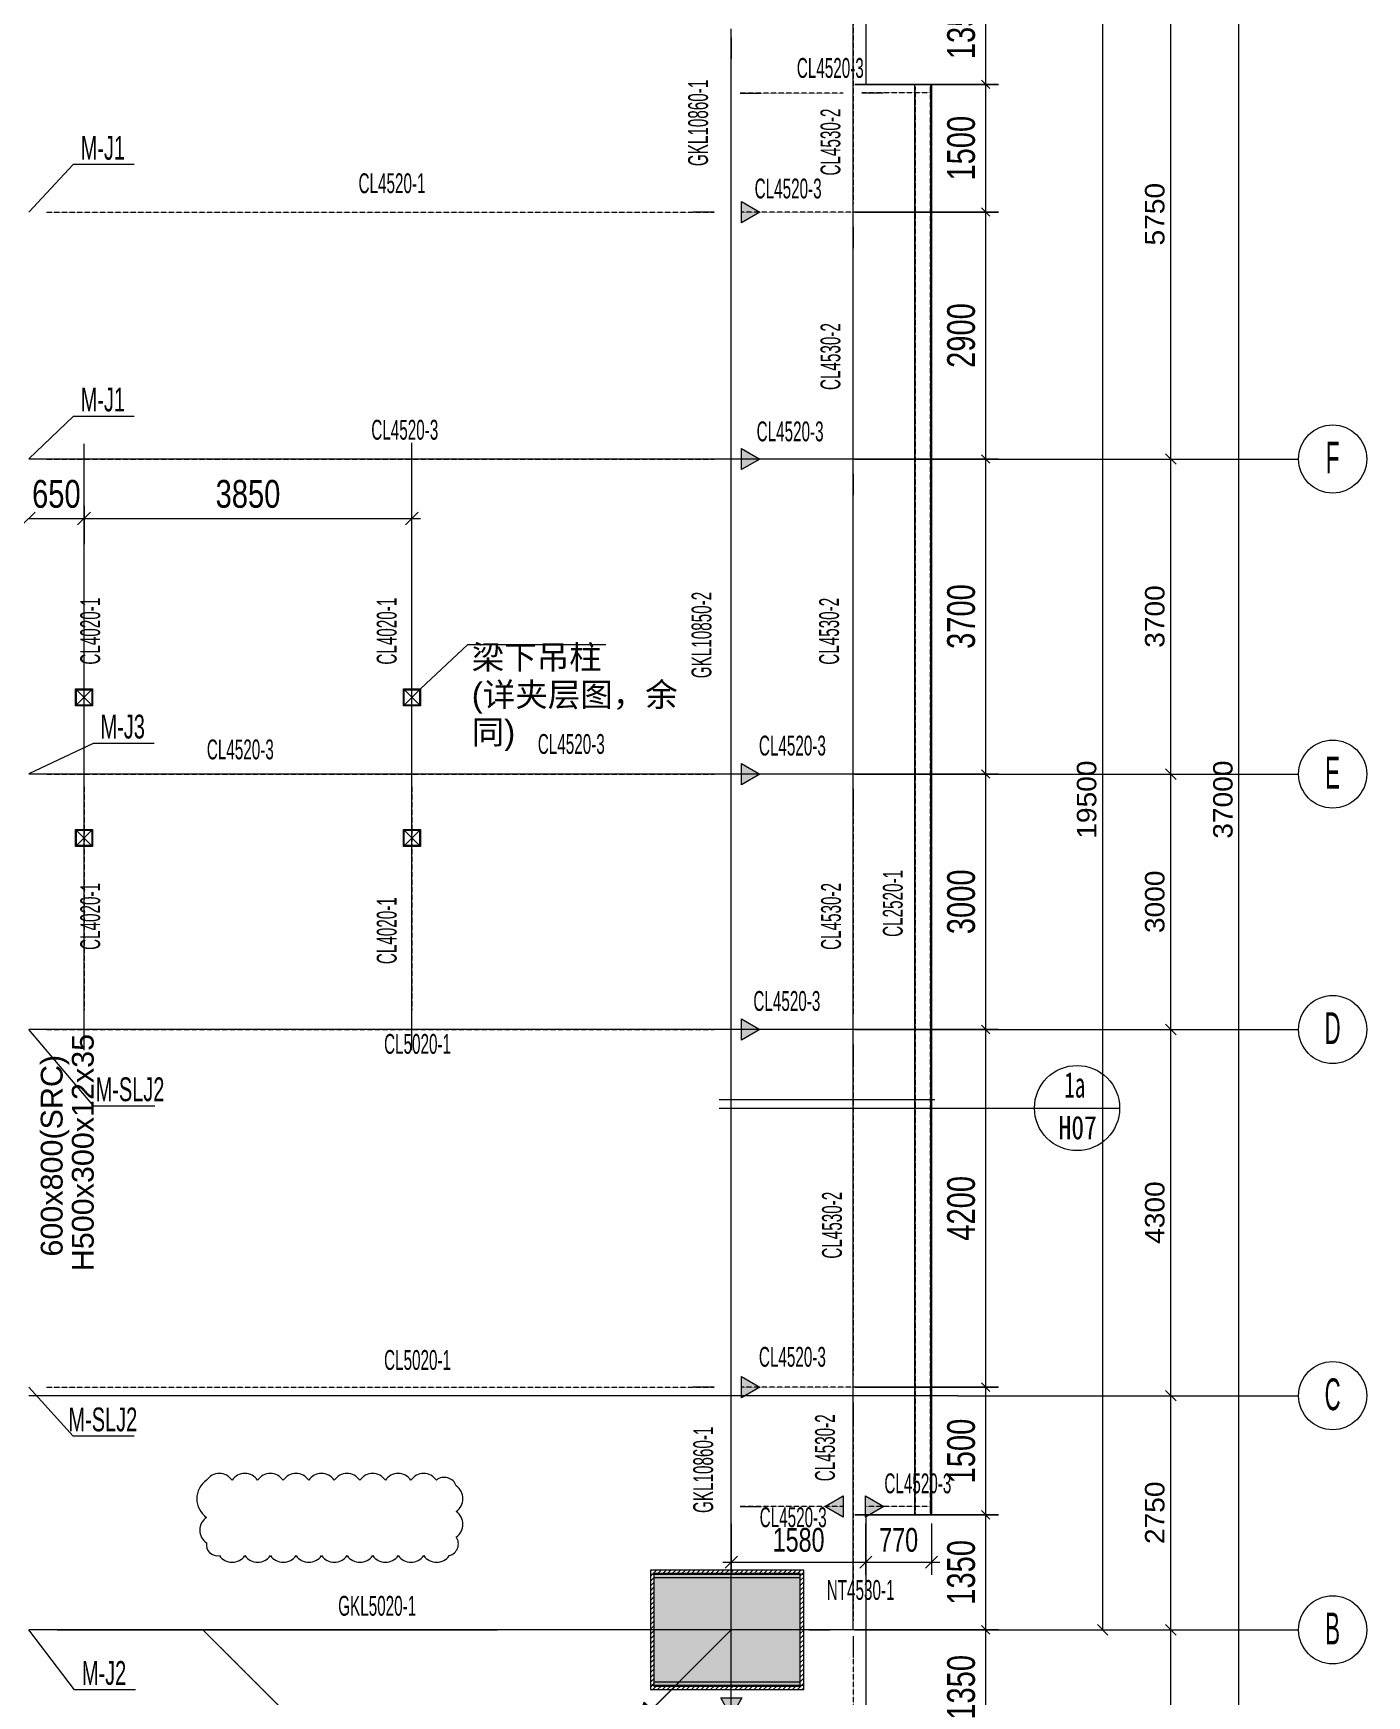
# Model space of a CAD drawing. Header units: millimetres. Extents: x 8533 to 398112, y -117646 to 105276.
# Drawn here: x 274911 to 290567, y 43578 to 63102 of the extents above; entities that cross this region are included whole.
import ezdxf

# ---------------------------------------------------------------- set-up
doc = ezdxf.new("R2010")
doc.units = ezdxf.units.MM
for name, pattern in [('IMPORT-A-D0TE-BF$0$DOTE', [0]), ('IMPORT-beam-10F$0$DOTE', [0]), ('IMPORT-beam-10F$0$HIDDEN', [3.75, 2.5, -1.25]), ('IMPORT-beam-Corner$0$DOTE', [0]), ('IMPORT-beam-Corner$0$HIDDEN', [3.75, 2.5, -1.25]), ('IMPORT-colu-06F-9F$0$DOTE', [0]), ('IMPORT-colu-10F-19F$0$DOTE', [0]), ('IMPORT-MQNT-06F$0$HIDDEN', [3.75, 2.5, -1.25])]:
    doc.linetypes.add(name, pattern=pattern)
for name, color, linetype, lineweight in [('-S-detail_numb', 60, 'Continuous', 13), ('20241209', 211, 'Continuous', 13), ('A-D0TE-BF$0$A-Axis', 3, 'Continuous', 13), ('A-D0TE-BF$0$A-Axis-GRID', 1, 'IMPORT-A-D0TE-BF$0$DOTE', 13), ('A-D0TE-BF$0$A-Axis-结构用', 3, 'Continuous', 13), ('A-EDGE-6_27F$0$A-floor-EDGE', 6, 'Continuous', 13), ('beam-10F$0$Gjlx', 3, 'Continuous', 13), ('beam-10F$0$S-dim', 3, 'Continuous', 13), ('beam-10F$0$S-grid', 11, 'IMPORT-beam-10F$0$DOTE', 13), ('beam-10F$0$STPM_RBEAM_SIG', 2, 'Continuous', 13), ('beam-Corner$0$Gjlx', 3, 'Continuous', 13), ('beam-Corner$0$S-dim', 3, 'Continuous', 13), ('beam-Corner$0$S-grid', 11, 'IMPORT-beam-Corner$0$DOTE', 13), ('beam-Corner$0$STPM_RBEAM_SIG', 2, 'Continuous', 13), ('colu-06F-9F$0$A-Axis-grid', 1, 'IMPORT-colu-06F-9F$0$DOTE', 13), ('colu-06F-9F$0$S-COLU-STEEL', 104, 'Continuous', 13), ('colu-06F-9F$0$S-hatch', 253, 'Continuous', 13), ('colu-10F-19F$0$A-Axis-grid', 1, 'IMPORT-colu-10F-19F$0$DOTE', 13), ('colu-10F-19F$0$S-COLU-STEEL', 104, 'Continuous', 13), ('colu-9F夹层吊柱$0$S-colu_steel', 104, 'Continuous', 13), ('colu-9F夹层吊柱$0$S-hatch', 253, 'Continuous', 13), ('colu-9F夹层吊柱$0$S-subline', 253, 'Continuous', 13), ('M-10F$0$S-text', 7, 'Continuous', 13), ('MQNT-06F$0$S-beam_steel', 81, 'Continuous', 13), ('S-beam2-20F-steel截面$0$平立面图梁柱撑编号', 250, 'Continuous', 18), ('S-beam2-20F-截面$0$S-beam2-20F-截面$0$S-text-核心筒梁', 7, 'Continuous', 13), ('S-LPM-10F$0$S-dim', 3, 'Continuous', 13), ('S-LPM-10F$0$S-text', 7, 'Continuous', 13), ('塔楼-STR-10F-梁板-20250510_dwg', 8, 'Continuous', 13)]:
    doc.layers.add(name, color=color, linetype=linetype, lineweight=lineweight)
doc.styles.add('Arial', font='arial.ttf', dxfattribs={"width": 0.7, "height": 326.200771})
doc.styles.add('Arial_1', font='arial.ttf', dxfattribs={"width": 0.6, "height": 326.200771})
doc.styles.add('Arial_10', font='arial.ttf', dxfattribs={"width": 0.75, "height": 326.200771})
doc.styles.add('Arial_11', font='arial.ttf', dxfattribs={"width": 0.55, "height": 326.200771})
doc.styles.add('Arial_12', font='arial.ttf', dxfattribs={"height": 279.600661})
doc.styles.add('Arial_13', font='arial.ttf', dxfattribs={"height": 314.633368})
doc.styles.add('Arial_2', font='arial.ttf', dxfattribs={"width": 0.5, "height": 326.200771})
doc.styles.add('Arial_3', font='arial.ttf', dxfattribs={"width": 1.035349, "height": 252.601612})
doc.styles.add('宋体_1', font='', dxfattribs={"width": 0.6, "height": 264.345992})
doc.styles.add('宋体_2', font='', dxfattribs={"width": 0.8, "height": 300})
doc.styles.get('宋体_1').set_extended_font_data('SimSun')
doc.styles.get('宋体_2').set_extended_font_data('SimSun')

# ---------------------------------------------------------------- blocks, each defined once
blk = doc.blocks.new('塔楼-STR-10F-梁板-20250510_dwg_INDEX-MQ-6F-1682978-10F_STR_45_850_')
at = {"layer": '-S-detail_numb'}
blk.add_line((18359, -3522), (20890, -3522), dxfattribs=at)
at = {"layer": '-S-detail_numb', "flags": 128}
blk.add_lwpolyline([(18359, -3622), (21932, -3622), (23059, -3622)], dxfattribs=at)
at = {"layer": '-S-detail_numb'}
blk.add_circle((22559, -3622), 500, dxfattribs=at)
at = {"layer": '-S-detail_numb', "color": 7, "attachment_point": 2, "line_spacing_factor": 0.877739}
for s, insert, char_height, width, style in [('1a', (22533, -3199), 300, 362.32, '宋体_1'), ('H07', (22567, -3714), 275, 498.2, '宋体_2')]:
    blk.add_mtext(s, dxfattribs=dict(at, insert=insert, char_height=char_height, width=width, style=style))
blk = doc.blocks.new('塔楼-STR-10F-梁板-20250510_dwg_A-D0TE-BF-1682979-10F_STR_45_850_')
at = {"layer": 'A-D0TE-BF$0$A-Axis'}
for p, q in [((42160, -28250), (42160, 8750)), ((42960, -28250), (42960, 8750)), ((39660, -5750), (43660, -5750)), ((41810, -5750), (42510, -5750)), ((42098, -5688), (42222, -5812)), ((39660, -9450), (43660, -9450)), ((41810, -9450), (42510, -9450)), ((42098, -9388), (42222, -9512)), ((39660, -12450), (43660, -12450)), ((41810, -12450), (42510, -12450)), ((42098, -12388), (42222, -12512)), ((39660, -16750), (43660, -16750)), ((41810, -16750), (42510, -16750)), ((42098, -16688), (42222, -16812)), ((39660, -19500), (43660, -19500)), ((41810, -19500), (42510, -19500)), ((42098, -19438), (42222, -19562))]:
    blk.add_line(p, q, dxfattribs=at)
for centre in [(44060, -5750), (44060, -9450), (44060, -12450), (44060, -16750), (44060, -19500)]:
    blk.add_circle(centre, 400, dxfattribs=at)
at = {"layer": 'A-D0TE-BF$0$A-Axis-GRID', "linetype": 'Continuous'}
for p, q in [((37000, -18800), (37000, -700)), ((39660, -5750), (28750, -5750)), ((39660, -9450), (28750, -9450)), ((39660, -12450), (28750, -12450)), ((39660, -16750), (28750, -16750)), ((37000, -18850), (37000, -18800)), ((37000, -20150), (37000, -18850)), ((36050, -19500), (28750, -19500)), ((36071, -19500), (36050, -19500)), ((37829, -19500), (36071, -19500)), ((37850, -19500), (37829, -19500)), ((39660, -19500), (37850, -19500)), ((37000, -20200), (37000, -20150)), ((37000, -31034), (37000, -20200))]:
    blk.add_line(p, q, dxfattribs=at)
at = {"layer": 'A-D0TE-BF$0$A-Axis-结构用'}
for p, q in [((41360, -19500), (41360, 0)), ((40478, -19500), (41710, -19500)), ((41298, -19438), (41422, -19562))]:
    blk.add_line(p, q, dxfattribs=at)
at = {"layer": 'A-D0TE-BF$0$A-Axis', "color": 7, "char_height": 228.3, "attachment_point": 2, "rotation": 90, "line_spacing_factor": 0.941778, "style": 'Arial_3'}
for s, insert, width in [('5750', (41857, -2875), 858.09), ('3700', (41857, -7600), 858.09), ('37000', (42657, -9750), 1072.61), ('3000', (41857, -10950), 858.09), ('4300', (41857, -14600), 858.09), ('2750', (41857, -18125), 858.09)]:
    blk.add_mtext(s, dxfattribs=dict(at, insert=insert, width=width))
at = {"layer": 'A-D0TE-BF$0$A-Axis', "color": 7, "char_height": 372.8, "width": 350.24, "attachment_point": 2, "line_spacing_factor": 0.941778, "style": 'Arial_2'}
for s, insert in [('\\fArial|b0|i0|c134|p34|;F', (44060, -5547)), ('\\fArial|b0|i0|c134|p34|;E', (44060, -9247)), ('\\fArial|b0|i0|c134|p34|;D', (44060, -12247)), ('\\fArial|b0|i0|c134|p34|;C', (44060, -16547)), ('\\fArial|b0|i0|c134|p34|;B', (44060, -19297))]:
    blk.add_mtext(s, dxfattribs=dict(at, insert=insert))
at = {"layer": 'A-D0TE-BF$0$A-Axis-结构用', "color": 7, "insert": (41057, -9750), "char_height": 228.3, "width": 1072.61, "attachment_point": 2, "rotation": 90, "line_spacing_factor": 0.941778, "style": 'Arial_3'}
blk.add_mtext('19500', dxfattribs=at)
blk = doc.blocks.new('塔楼-STR-10F-梁板-20250510_dwg_colu-06F-9F-1682997-10F_STR_45_850_')
at = {"layer": 'colu-06F-9F$0$S-hatch'}
h = blk.add_hatch(dxfattribs=at)
h.set_pattern_fill('FP_3', color=256, style=0, pattern_type=2)
h.set_pattern_definition([(45, (0, -19500), (-28.28427, 28.28427), [])])
h.paths.add_polyline_path([(36090, -20200), (37850, -20200), (37850, -18800), (36050, -18800), (36050, -20200)], flags=0)
h.paths.add_polyline_path([(37410, -20160), (36090, -20160), (36090, -18840), (37810, -18840), (37810, -20160)], flags=0)
blk.add_hatch(color=256, dxfattribs=at).paths.add_polyline_path([(37810, -20160), (37810, -18840), (36090, -18840), (36090, -20160), (37410, -20160)], flags=0)
at = {"layer": 'colu-06F-9F$0$A-Axis-grid', "linetype": 'Continuous'}
for p, q in [((37000, -19500), (36350, -20150)), ((36350, -20150), (28900, -27600))]:
    blk.add_line(p, q, dxfattribs=at)
at = {"layer": 'colu-06F-9F$0$S-COLU-STEEL'}
for p, q in [((36050, -18850), (36050, -20150)), ((36090, -18851), (36090, -18890)), ((36090, -18890), (36090, -20110)), ((37810, -18850), (37810, -18840)), ((37810, -18890), (37810, -18850)), ((37810, -20110), (37810, -18890)), ((37850, -18850), (37850, -18800)), ((37850, -20150), (37850, -18850)), ((36090, -20110), (36090, -20149)), ((37810, -20150), (37810, -20110))]:
    blk.add_line(p, q, dxfattribs=at)
at = {"layer": 'colu-06F-9F$0$S-COLU-STEEL', "flags": 128}
for points in [[(37850, -18800), (36050, -18800), (36050, -18850)], [(37810, -18840), (36090, -18840), (36090, -18850)], [(36050, -20150), (36050, -20200), (37850, -20200), (37850, -20150)], [(36090, -20150), (36090, -20160), (37810, -20160), (37810, -20150)]]:
    blk.add_lwpolyline(points, dxfattribs=at)
blk = doc.blocks.new('塔楼-STR-10F-梁板-20250510_dwg_colu-10F-19F-1682999-10F_STR_45_850_')
at = {"layer": 'colu-10F-19F$0$A-Axis-grid', "linetype": 'Continuous'}
blk.add_line((37000, -19500), (28250, -28250), dxfattribs=at)
at = {"layer": 'colu-10F-19F$0$S-COLU-STEEL', "flags": 128}
for points in [[(37850, -18850), (36050, -18850), (36050, -20150), (37850, -20150)], [(37810, -18890), (36090, -18890), (36090, -20110), (37810, -20110)]]:
    blk.add_lwpolyline(points, close=True, dxfattribs=at)
blk = doc.blocks.new('塔楼-STR-10F-梁板-20250510_dwg_M-10F-1683007-10F_STR_45_850_')
at = {"layer": 'M-10F$0$S-text', "flags": 128}
for points in [[(29990, -2293), (29272, -2293), (28750, -2850)], [(29990, -5249), (29272, -5249), (28750, -5749)], [(30224, -9090), (29506, -9090), (28750, -9446)], [(30233, -13349), (29515, -13349), (28750, -12450)], [(29990, -17226), (29272, -17226), (28750, -16650)], [(30004, -20203), (29287, -20203), (28750, -19499)]]:
    blk.add_lwpolyline(points, dxfattribs=at)
at = {"layer": 'M-10F$0$S-text', "char_height": 279.6, "attachment_point": 2, "line_spacing_factor": 0.941778, "style": 'Arial_1'}
for s, insert, width in [('M-J1', (29621, -1956), 724.64), ('M-J1', (29621, -4912), 724.64), ('M-J3', (29854, -8753), 724.64), ('M-SLJ2', (29940, -13012), 1086.95), ('M-SLJ2', (29621, -16889), 1086.95), ('M-J2', (29635, -19866), 724.64)]:
    blk.add_mtext(s, dxfattribs=dict(at, insert=insert, width=width))
blk = doc.blocks.new('塔楼-STR-10F-梁板-20250510_dwg_S-LPM-10F$0$_ArchTick-1683008-10F_STR_45_850_')
at = {"layer": 'S-LPM-10F$0$S-dim'}
blk.add_line((-0.75, -0.75), (0.75, 0.75), dxfattribs=at)
blk = doc.blocks.new('塔楼-STR-10F-梁板-20250510_dwg_colu-9F夹层吊柱$0$ZHU-1683021-10F_STR_45_850_')
at = {"layer": 'colu-9F夹层吊柱$0$S-hatch'}
h = blk.add_hatch(color=256, dxfattribs=at)
h.paths.add_polyline_path([(159341.311902, -94072.917944), (159541.311902, -94072.917944), (159541.311902, -93872.917944), (159341.311902, -93872.917944), (159341.311902, -94062.917944)], flags=0)
h.paths.add_polyline_path([(159351.311902, -94062.917944), (159351.311902, -93882.917944), (159531.311902, -93882.917944), (159531.311902, -94062.917944)], flags=0)
at = {"layer": 'colu-9F夹层吊柱$0$S-colu_steel', "flags": 128}
for points in [[(159341.311902, -93872.917944), (159541.311902, -93872.917944), (159541.311902, -94072.917944), (159341.311902, -94072.917944)], [(159351.311902, -93882.917944), (159531.311902, -93882.917944), (159531.311902, -94062.917944), (159351.311902, -94062.917944)]]:
    blk.add_lwpolyline(points, close=True, dxfattribs=at)
at = {"layer": 'colu-9F夹层吊柱$0$S-subline'}
for p, q in [((159341.311902, -94072.917944), (159541.311902, -93872.917944)), ((159341.311902, -93872.917944), (159541.311902, -94072.917944))]:
    blk.add_line(p, q, dxfattribs=at)
blk = doc.blocks.new('塔楼-STR-10F-梁板-20250510_dwg_colu-9F夹层吊柱-1683022-10F_STR_45_850_')
for p in [(-130041, 85423), (-126191, 85423), (-130041, 83773), (-126191, 83773)]:
    blk.add_blockref('塔楼-STR-10F-梁板-20250510_dwg_colu-9F夹层吊柱$0$ZHU-1683021-10F_STR_45_850_', p)
blk = doc.blocks.new('塔楼-STR-10F-梁板-20250510_dwg_beam-Corner$0$b-corner-1683026-10F_STR_45_850_')
at = {"layer": 'beam-Corner$0$STPM_RBEAM_SIG'}
for points in [[(7950, 8875), (7950, 8625), (7733, 8750)], [(7844, 8021), (8021, 7844), (7780, 7780)], [(8875, 7633), (8750, 7417), (8625, 7633)], [(5424, 5872), (5665, 5807), (5488, 5631)], [(5807, 5665), (5872, 5424), (5631, 5488)], [(2878, 3326), (3119, 3262), (2943, 3085)], [(3262, 3119), (3326, 2878), (3085, 2943)], [(0, 1017), (125, 800), (-125, 800)], [(1090, 1090), (1025, 849), (849, 1025)]]:
    blk.add_hatch(color=256, dxfattribs=at).paths.add_polyline_path(points, flags=0)
at = {"layer": 'beam-Corner$0$Gjlx', "linetype": 'IMPORT-beam-Corner$0$HIDDEN'}
for p, q in [((-1430, 8850), (-1430, 10500)), ((0, 10500), (0, 8850)), ((3800, 9686), (3800, 10500)), ((7250, 9686), (7250, 10500)), ((-2350, 9580), (-1522, 9580)), ((-1328, 9580), (-126, 9580)), ((128, 9580), (7921, 9580)), ((3800, 8840), (3800, 9471)), ((7250, 8840), (7250, 9471)), ((-1430, 76), (-1430, 8615)), ((0, 8607), (0, 800)), ((937, 937), (7933, 7933)), ((8750, 1100), (8750, 7633)), ((-2350, 4950), (-1522, 4950)), ((-1328, 4950), (-126, 4950)), ((3173, 3031), (5996, 208)), ((-2350, 1450), (-1522, 1450)), ((-1328, 1450), (-126, 1450)), ((-1580, 0), (-909, 0)), ((1276, 0), (7916, 0))]:
    blk.add_line(p, q, dxfattribs=at)
at = {"layer": 'beam-Corner$0$Gjlx', "linetype": 'IMPORT-beam-Corner$0$HIDDEN', "flags": 128}
for points in [[(-2350, 8750), (7950, 8750), (7700, 8750)], [(2667, 8628), (5577, 5719), (5400, 5896)], [(152, 6053), (3031, 3173), (2854, 3350)], [(5896, 5400), (5719, 5577), (8543, 2752)]]:
    blk.add_lwpolyline(points, dxfattribs=at)
at = {"layer": 'beam-Corner$0$S-grid', "linetype": 'Continuous'}
for p, q in [((2545, 10500), (2545, 8750)), ((3800, 10500), (3800, 8750)), ((7250, 10500), (7250, 9580)), ((-1430, 10050), (-1430, 1365)), ((0, 10000), (0, 8750)), ((6406, 9580), (-2350, 9580)), ((2546, 8750), (8750, 2546)), ((-2350, 6205), (0, 6205)), ((0, 6204), (6204, 0)), ((-2350, 4950), (0, 4950))]:
    blk.add_line(p, q, dxfattribs=at)
at = {"layer": 'beam-Corner$0$STPM_RBEAM_SIG'}
for p, q in [((3800, 9686), (3800, 9936)), ((7250, 9686), (7250, 9936)), ((-1522, 9580), (-1772, 9580)), ((-1328, 9580), (-1078, 9580)), ((-126, 9580), (-376, 9580)), ((128, 9580), (378, 9580)), ((7921, 9580), (7671, 9580)), ((3800, 9471), (3800, 9221)), ((7250, 9471), (7250, 9221)), ((-1430, 8850), (-1430, 9100)), ((0, 8850), (0, 9100)), ((3800, 8840), (3800, 9090)), ((7250, 8840), (7250, 9090)), ((7733, 8750), (7950, 8875)), ((7950, 8875), (7950, 8625)), ((-1430, 8615), (-1430, 8365)), ((0, 8607), (0, 8357)), ((7950, 8625), (7733, 8750)), ((7780, 7780), (7844, 8021)), ((7844, 8021), (8021, 7844)), ((8021, 7844), (7780, 7780)), ((8750, 7417), (8625, 7633)), ((8625, 7633), (8875, 7633)), ((8875, 7633), (8750, 7417)), ((5424, 5872), (5665, 5807)), ((5488, 5631), (5424, 5872)), ((5665, 5807), (5488, 5631)), ((5631, 5488), (5807, 5665)), ((5807, 5665), (5872, 5424)), ((5872, 5424), (5631, 5488)), ((-1522, 4950), (-1772, 4950)), ((-1328, 4950), (-1078, 4950)), ((-126, 4950), (-376, 4950)), ((2878, 3326), (3119, 3262)), ((2943, 3085), (2878, 3326)), ((3119, 3262), (2943, 3085)), ((3085, 2943), (3262, 3119)), ((3326, 2878), (3085, 2943)), ((3173, 3031), (3350, 2854)), ((3262, 3119), (3326, 2878)), ((-1522, 1450), (-1772, 1450)), ((-1328, 1450), (-1078, 1450)), ((-126, 1450), (-376, 1450)), ((-125, 800), (0, 1017)), ((0, 1017), (125, 800)), ((849, 1025), (1090, 1090)), ((1025, 849), (849, 1025)), ((1090, 1090), (1025, 849)), ((125, 800), (-125, 800)), ((-1430, 76), (-1430, 326)), ((-909, 0), (-1159, 0)), ((1276, 0), (1524, 0))]:
    blk.add_line(p, q, dxfattribs=at)
blk = doc.blocks.new('塔楼-STR-10F-梁板-20250510_dwg_beam-Corner$0$_ArchTick-1683023-10F_STR_45_850_')
at = {"layer": 'beam-Corner$0$S-dim'}
blk.add_line((-0.71, -0.71), (0.71, 0.71), dxfattribs=at)
blk = doc.blocks.new('塔楼-STR-10F-梁板-20250510_dwg_beam-Corner-1683027-10F_STR_45_850_')
at = {"layer": 'beam-Corner$0$S-dim'}
for p, q in [((37000, -18250), (37000, -18855)), ((39350, -18250), (39350, -18855)), ((36900, -18705), (38680, -18705)), ((38480, -18705), (39450, -18705))]:
    blk.add_line(p, q, dxfattribs=at)
at = {"layer": 'beam-Corner$0$S-dim', "flags": 128}
blk.add_lwpolyline([(38580, -18855), (38580, -18250)], close=True, dxfattribs=at)
at = {"xscale": 100, "yscale": 100, "zscale": 100, "rotation": 180}
for p in [(37000, -18705), (38580, -18705)]:
    blk.add_blockref('塔楼-STR-10F-梁板-20250510_dwg_beam-Corner$0$_ArchTick-1683023-10F_STR_45_850_', p, dxfattribs=at)
at = {"xscale": 100, "yscale": 100, "zscale": 100}
for p in [(38580, -18705), (39350, -18705)]:
    blk.add_blockref('塔楼-STR-10F-梁板-20250510_dwg_beam-Corner$0$_ArchTick-1683023-10F_STR_45_850_', p, dxfattribs=at)
at = {"rotation": 180}
blk.add_blockref('塔楼-STR-10F-梁板-20250510_dwg_beam-Corner$0$b-corner-1683026-10F_STR_45_850_', (37000, -19500), dxfattribs=at)
at = {"layer": 'beam-Corner$0$S-dim', "color": 7, "char_height": 279.6, "attachment_point": 2, "line_spacing_factor": 0.941778, "style": 'Arial'}
for s, insert, width in [('1580', (37790, -18303), 778.98), ('770', (38965, -18303), 584.24)]:
    blk.add_mtext(s, dxfattribs=dict(at, insert=insert, width=width))
blk = doc.blocks.new('塔楼-STR-10F-梁板-20250510_dwg_beam-10F$0$_ArchTick-1683028-10F_STR_45_850_')
at = {"layer": 'beam-10F$0$S-dim'}
blk.add_line((-0.5, -0.5), (0.5, 0.5), dxfattribs=at)
blk = doc.blocks.new('塔楼-STR-10F-梁板-20250510_dwg-1682977-10F_STR_45_850_')
at = {"layer": 'beam-10F$0$STPM_RBEAM_SIG'}
for points in [[(37120, 717025), (37120, 717275), (37336, 717150)], [(37120, 714125), (37120, 714375), (37336, 714250)], [(37120, 710425), (37120, 710675), (37336, 710550)], [(37120, 707425), (37120, 707675), (37336, 707550)], [(37120, 703225), (37120, 703475), (37336, 703350)], [(38312, 701825), (38096, 701950), (38312, 702075)], [(38575, 701825), (38575, 702075), (38791, 701950)]]:
    blk.add_hatch(color=256, dxfattribs=at).paths.add_polyline_path(points, flags=0)
at = {"lineweight": 13}
blk.add_line((29084, 700500), (34249, 700500), dxfattribs=at)
at = {"layer": '20241209'}
for centre, radius, start, end in [((30988, 702153), 183, 35, 145), ((31288, 702153), 183, 35, 145), ((31588, 702153), 183, 35, 145), ((31888, 702153), 183, 35, 145), ((32188, 702153), 183, 35, 145), ((32488, 702153), 183, 35, 145), ((32788, 702153), 183, 35, 145), ((33088, 702153), 183, 35, 145), ((33388, 702153), 183, 35, 145), ((33630, 702143), 148, 18.7988, 128.7988), ((30991, 702039), 267, 125, 235), ((33665, 702040), 183, 305, 55), ((33665, 701740), 183, 305, 55), ((30943, 701671), 183, 125, 235), ((30965, 701499), 129, 170.3966, 280.3966), ((33653, 701510), 142, 284.5696, 34.5696), ((31139, 701477), 183, 215, 325), ((31439, 701477), 183, 215, 325), ((31739, 701477), 183, 215, 325), ((32039, 701477), 183, 215, 325), ((32339, 701477), 183, 215, 325), ((32639, 701477), 183, 215, 325), ((32939, 701477), 183, 215, 325), ((33239, 701477), 183, 215, 325), ((33539, 701477), 183, 215, 325)]:
    blk.add_arc(centre, radius, start, end, dxfattribs=at)
at = {"layer": 'A-EDGE-6_27F$0$A-floor-EDGE', "flags": 128}
blk.add_lwpolyline([(27600, 729730), (28900, 729730), (29600, 729730), (29600, 730500), (39350, 730500), (39350, 721350), (38580, 721350), (38580, 720650), (38580, 719350), (38580, 718650), (39350, 718650), (39350, 701850), (38580, 701850), (38580, 701150), (38580, 699850), (38580, 699150), (39350, 699150), (39350, 690000), (29600, 690000), (29600, 690770), (28900, 690770), (27600, 690770)], dxfattribs=at)
blk.add_lwpolyline([(27600, 729730), (28900, 729730), (29600, 729730), (29600, 730500), (39350, 730500), (39350, 721350), (38580, 721350), (38580, 720650), (38580, 719350), (38580, 718650), (39350, 718650), (39350, 701850), (38580, 701850), (38580, 701150), (38580, 699850), (38580, 699150), (39350, 699150), (39350, 690000), (29600, 690000), (29600, 690770), (28900, 690770), (27600, 690770)], dxfattribs=at)
at = {"layer": 'beam-10F$0$Gjlx', "linetype": 'IMPORT-beam-10F$0$HIDDEN'}
for p, q in [((38430, 719863), (38430, 717250)), ((37000, 701300), (37000, 719200)), ((38312, 718548), (37102, 718548)), ((39350, 718550), (38533, 718550)), ((28950, 717150), (36799, 717150)), ((39350, 717150), (37120, 717150)), ((38430, 714425), (38430, 716975)), ((28950, 714250), (36799, 714250)), ((39350, 714250), (37120, 714250)), ((29400, 711550), (29400, 714111)), ((33250, 711550), (33250, 714111)), ((38430, 710725), (38430, 714075)), ((29400, 711540), (29400, 711550)), ((29400, 711360), (29400, 711540)), ((33250, 711540), (33250, 711550)), ((33250, 711360), (33250, 711540)), ((29400, 711350), (29400, 711360)), ((29400, 710686), (29400, 711350)), ((33250, 711350), (33250, 711360)), ((33250, 710686), (33250, 711350)), ((28950, 710550), (36799, 710550)), ((39350, 710550), (37120, 710550)), ((29400, 710402), (29400, 709900)), ((33250, 710402), (33250, 709900)), ((38430, 710375), (38430, 707725)), ((29400, 709900), (29400, 709890)), ((29400, 709890), (29400, 709710)), ((33250, 709900), (33250, 709890)), ((33250, 709890), (33250, 709710)), ((29400, 709710), (29400, 709700)), ((29400, 709700), (29400, 707777)), ((33250, 709710), (33250, 709700)), ((33250, 709700), (33250, 707777)), ((28950, 707550), (36799, 707550)), ((39350, 707550), (37120, 707550)), ((38430, 707375), (38430, 703492)), ((28950, 703350), (36799, 703350)), ((39350, 703350), (37120, 703350)), ((38430, 703170), (38430, 700611)), ((38312, 701950), (37102, 701950)), ((39350, 701950), (38575, 701950))]:
    blk.add_line(p, q, dxfattribs=at)
at = {"layer": 'beam-10F$0$S-dim'}
for p, q in [((39986, 720100), (39986, 718550)), ((39986, 718750), (39986, 717050)), ((39986, 717250), (39986, 714150)), ((39986, 714350), (39986, 710450)), ((39986, 710650), (39986, 707450)), ((39986, 707650), (39986, 703250)), ((39986, 703450), (39986, 701750)), ((39986, 701950), (39986, 700400)), ((39986, 700600), (39986, 699050))]:
    blk.add_line(p, q, dxfattribs=at)
at = {"layer": 'beam-10F$0$S-dim', "flags": 128}
for points in [[(40136, 718650), (38450, 718650)], [(40136, 717150), (38450, 717150)], [(40136, 714250), (38450, 714250)], [(40136, 710550), (38450, 710550)], [(40136, 707550), (38450, 707550)], [(40136, 703350), (38450, 703350)], [(40136, 701850), (38450, 701850)], [(40136, 700500), (38450, 700500)]]:
    blk.add_lwpolyline(points, close=True, dxfattribs=at)
at = {"layer": 'beam-10F$0$S-grid', "linetype": 'Continuous'}
for p, q in [((38430, 700500), (38430, 720000)), ((29400, 711550), (29400, 714429)), ((33250, 711550), (33250, 714439)), ((29400, 711540), (29400, 711550)), ((29400, 711360), (29400, 711540)), ((33250, 711540), (33250, 711550)), ((33250, 711360), (33250, 711540)), ((29400, 711350), (29400, 711360)), ((29400, 709900), (29400, 711350)), ((33250, 711350), (33250, 711360)), ((33250, 709900), (33250, 711350)), ((29400, 709890), (29400, 709900)), ((29400, 709710), (29400, 709890)), ((33250, 709890), (33250, 709900)), ((33250, 709710), (33250, 709890)), ((29400, 709700), (29400, 709710)), ((29400, 707306), (29400, 709700)), ((33250, 709700), (33250, 709710)), ((33250, 707306), (33250, 709700))]:
    blk.add_line(p, q, dxfattribs=at)
at = {"layer": 'beam-10F$0$STPM_RBEAM_SIG'}
for p, q in [((37000, 719200), (37000, 718950)), ((37102, 718548), (37352, 718548)), ((38533, 718550), (38783, 718550)), ((38430, 717250), (38430, 717450)), ((36799, 717150), (36549, 717150)), ((37120, 717025), (37120, 717275)), ((37120, 717275), (37336, 717150)), ((37336, 717150), (37120, 717025)), ((38430, 716975), (38430, 716725)), ((38430, 714425), (38430, 714650)), ((37120, 714125), (37120, 714375)), ((37120, 714375), (37336, 714250)), ((36799, 714250), (36549, 714250)), ((37336, 714250), (37120, 714125)), ((38430, 714075), (38430, 713825)), ((38430, 710725), (38430, 710975)), ((37120, 710425), (37120, 710675)), ((37120, 710675), (37336, 710550)), ((36799, 710550), (36549, 710550)), ((37336, 710550), (37120, 710425)), ((38430, 710375), (38430, 710125)), ((38430, 707725), (38430, 707975)), ((36799, 707550), (36549, 707550)), ((37120, 707425), (37120, 707675)), ((37120, 707675), (37336, 707550)), ((37336, 707550), (37120, 707425)), ((38430, 707375), (38430, 707125)), ((38430, 703492), (38430, 703742)), ((37120, 703225), (37120, 703475)), ((37120, 703475), (37336, 703350)), ((36799, 703350), (36549, 703350)), ((37336, 703350), (37120, 703225)), ((38430, 703170), (38430, 702920)), ((38096, 701950), (38312, 702075)), ((38312, 702075), (38312, 701825)), ((38575, 701825), (38575, 702075)), ((38575, 702075), (38791, 701950)), ((37102, 701950), (37352, 701950)), ((38312, 701825), (38096, 701950)), ((38791, 701950), (38575, 701825)), ((37000, 701300), (37000, 701550)), ((38430, 700611), (38430, 700861))]:
    blk.add_line(p, q, dxfattribs=at)
at = {"layer": 'MQNT-06F$0$S-beam_steel', "flags": 128}
blk.add_lwpolyline([(39350, 701850), (39350, 718650), (39150, 718650), (39150, 701850)], close=True, dxfattribs=at)
at = {"layer": 'MQNT-06F$0$S-beam_steel', "linetype": 'IMPORT-MQNT-06F$0$HIDDEN', "flags": 128}
for points in [[(39160, 718620), (39160, 701850), (39160, 718650)], [(39340, 718650), (39340, 701850), (39340, 718620)]]:
    blk.add_lwpolyline(points, dxfattribs=at)
at = {"layer": 'S-LPM-10F$0$S-dim'}
for p, q in [((33250, 713250), (33250, 713701)), ((28750, 713551), (29500, 713551)), ((29300, 713551), (33350, 713551))]:
    blk.add_line(p, q, dxfattribs=at)
at = {"layer": 'S-LPM-10F$0$S-dim', "flags": 128}
blk.add_lwpolyline([(29400, 713701), (29400, 713250)], close=True, dxfattribs=at)
at = {"layer": 'S-LPM-10F$0$S-text', "flags": 128}
blk.add_lwpolyline([(33350, 711550), (33905, 712070), (35528, 712070)], dxfattribs=at)
for name, p in [('塔楼-STR-10F-梁板-20250510_dwg_A-D0TE-BF-1682979-10F_STR_45_850_', (0, 720000)), ('塔楼-STR-10F-梁板-20250510_dwg_INDEX-MQ-6F-1682978-10F_STR_45_850_', (18500, 710250)), ('塔楼-STR-10F-梁板-20250510_dwg_beam-Corner-1683027-10F_STR_45_850_', (0, 720000)), ('塔楼-STR-10F-梁板-20250510_dwg_colu-06F-9F-1682997-10F_STR_45_850_', (0, 720000)), ('塔楼-STR-10F-梁板-20250510_dwg_colu-10F-19F-1682999-10F_STR_45_850_', (0, 720000)), ('塔楼-STR-10F-梁板-20250510_dwg_M-10F-1683007-10F_STR_45_850_', (0, 720000)), ('塔楼-STR-10F-梁板-20250510_dwg_colu-9F夹层吊柱-1683022-10F_STR_45_850_', (0, 720000))]:
    blk.add_blockref(name, p)
at = {"xscale": 100, "yscale": 100, "zscale": 100}
for name, p, rotation in [('塔楼-STR-10F-梁板-20250510_dwg_beam-10F$0$_ArchTick-1683028-10F_STR_45_850_', (39986, 718650), 270), ('塔楼-STR-10F-梁板-20250510_dwg_beam-10F$0$_ArchTick-1683028-10F_STR_45_850_', (39986, 718650), 90), ('塔楼-STR-10F-梁板-20250510_dwg_beam-10F$0$_ArchTick-1683028-10F_STR_45_850_', (39986, 717150), 90), ('塔楼-STR-10F-梁板-20250510_dwg_beam-10F$0$_ArchTick-1683028-10F_STR_45_850_', (39986, 717150), 270), ('塔楼-STR-10F-梁板-20250510_dwg_beam-10F$0$_ArchTick-1683028-10F_STR_45_850_', (39986, 714250), 90), ('塔楼-STR-10F-梁板-20250510_dwg_beam-10F$0$_ArchTick-1683028-10F_STR_45_850_', (39986, 714250), 270), ('塔楼-STR-10F-梁板-20250510_dwg_S-LPM-10F$0$_ArchTick-1683008-10F_STR_45_850_', (29400, 713551), 180), ('塔楼-STR-10F-梁板-20250510_dwg_S-LPM-10F$0$_ArchTick-1683008-10F_STR_45_850_', (29400, 713551), 180), ('塔楼-STR-10F-梁板-20250510_dwg_beam-10F$0$_ArchTick-1683028-10F_STR_45_850_', (39986, 710550), 90), ('塔楼-STR-10F-梁板-20250510_dwg_beam-10F$0$_ArchTick-1683028-10F_STR_45_850_', (39986, 710550), 270), ('塔楼-STR-10F-梁板-20250510_dwg_beam-10F$0$_ArchTick-1683028-10F_STR_45_850_', (39986, 707550), 270), ('塔楼-STR-10F-梁板-20250510_dwg_beam-10F$0$_ArchTick-1683028-10F_STR_45_850_', (39986, 707550), 90), ('塔楼-STR-10F-梁板-20250510_dwg_beam-10F$0$_ArchTick-1683028-10F_STR_45_850_', (39986, 703350), 270), ('塔楼-STR-10F-梁板-20250510_dwg_beam-10F$0$_ArchTick-1683028-10F_STR_45_850_', (39986, 703350), 90), ('塔楼-STR-10F-梁板-20250510_dwg_beam-10F$0$_ArchTick-1683028-10F_STR_45_850_', (39986, 701850), 270), ('塔楼-STR-10F-梁板-20250510_dwg_beam-10F$0$_ArchTick-1683028-10F_STR_45_850_', (39986, 701850), 90), ('塔楼-STR-10F-梁板-20250510_dwg_beam-10F$0$_ArchTick-1683028-10F_STR_45_850_', (39986, 700500), 270), ('塔楼-STR-10F-梁板-20250510_dwg_beam-10F$0$_ArchTick-1683028-10F_STR_45_850_', (39986, 700500), 90)]:
    blk.add_blockref(name, p, dxfattribs=dict(at, rotation=rotation))
for p in [(28750, 713551), (33250, 713551)]:
    blk.add_blockref('塔楼-STR-10F-梁板-20250510_dwg_S-LPM-10F$0$_ArchTick-1683008-10F_STR_45_850_', p, dxfattribs=at)
at = {"layer": 'beam-10F$0$S-dim', "color": 7, "char_height": 326.2, "width": 908.72, "attachment_point": 2, "rotation": 90, "line_spacing_factor": 0.941778, "style": 'Arial_10'}
for s, insert in [('1350', (39534, 719325)), ('1500', (39534, 717900)), ('2900', (39534, 715700)), ('3700', (39534, 712400)), ('3000', (39534, 709050)), ('4200', (39534, 705450)), ('1500', (39534, 702600)), ('1350', (39534, 701175)), ('1350', (39534, 699825))]:
    blk.add_mtext(s, dxfattribs=dict(at, insert=insert))
at = {"layer": 'S-beam2-20F-steel截面$0$平立面图梁柱撑编号', "color": 7, "char_height": 233, "attachment_point": 2, "line_spacing_factor": 0.941778, "style": 'Arial_11'}
for s, insert, width in [('CL4520-3', (38162, 718959), 1207.75), ('CL4520-1', (33016, 717605), 1207.75), ('CL4520-3', (37667, 717543), 1207.75), ('CL4520-3', (33166, 714710), 1207.75), ('CL4520-3', (37690, 714691), 1207.75), ('CL4520-3', (31235, 710956), 1207.75), ('CL4520-3', (35121, 711020), 1207.75), ('CL4520-3', (37717, 711001), 1207.75), ('CL4520-3', (37652, 708002), 1207.75), ('CL5020-1', (33316, 707498), 1207.75), ('CL5020-1', (33316, 703786), 1207.75), ('CL4520-3', (37717, 703823), 1207.75), ('CL4520-3', (39190, 702337), 1207.75), ('CL4520-3', (37726, 701939), 1207.75), ('NT4530-1', (38518, 701085), 1207.75), ('GKL5020-1', (32842, 700899), 1358.72)]:
    blk.add_mtext(s, dxfattribs=dict(at, insert=insert, width=width))
at = {"layer": 'S-beam2-20F-steel截面$0$平立面图梁柱撑编号', "color": 6, "char_height": 233, "width": 1509.69, "attachment_point": 2, "rotation": 90, "line_spacing_factor": 0.941778, "style": 'Arial_11'}
for s, insert in [('GKL10860-1', (36493, 718197)), ('GKL10850-2', (36533, 712183)), ('GKL10860-1', (36553, 702380))]:
    blk.add_mtext(s, dxfattribs=dict(at, insert=insert))
at = {"layer": 'S-beam2-20F-steel截面$0$平立面图梁柱撑编号', "color": 7, "char_height": 233, "width": 1207.75, "attachment_point": 2, "rotation": 90, "line_spacing_factor": 0.941778, "style": 'Arial_11'}
for s, insert in [('CL4530-2', (38047, 717972)), ('CL4530-2', (38047, 715453)), ('CL4020-1', (29356, 712228)), ('CL4020-1', (32837, 712228)), ('CL4530-2', (38031, 712227)), ('CL2520-1', (38779, 709031)), ('CL4020-1', (29356, 708878)), ('CL4530-2', (38054, 708878)), ('CL4020-1', (32837, 708711)), ('CL4530-2', (38065, 705252)), ('CL4530-2', (37983, 702638))]:
    blk.add_mtext(s, dxfattribs=dict(at, insert=insert))
at = {"layer": 'S-beam2-20F-截面$0$S-beam2-20F-截面$0$S-text-核心筒梁', "char_height": 256.3, "attachment_point": 1, "rotation": 90, "line_spacing_factor": 0.941778, "style": 'Arial_12'}
for s, insert, width in [('H500x300x12x35', (29257, 704712), 2324.92), ('600x800(SRC)', (28892, 704884), 1992.79)]:
    blk.add_mtext(s, dxfattribs=dict(at, insert=insert, width=width))
at = {"layer": 'S-LPM-10F$0$S-dim', "color": 7, "char_height": 326.2, "attachment_point": 2, "line_spacing_factor": 0.941778, "style": 'Arial_10'}
for s, insert, width in [('650', (29075, 714004), 681.54), ('3850', (31325, 714004), 908.72)]:
    blk.add_mtext(s, dxfattribs=dict(at, insert=insert, width=width))
at = {"layer": 'S-LPM-10F$0$S-text', "insert": (33952, 712501), "char_height": 279.6, "width": 2681.15, "attachment_point": 1, "line_spacing_factor": 0.941778, "style": 'Arial_13'}
blk.add_mtext('\\P梁下吊柱\\P(详夹层图，余同)', dxfattribs=at)

msp = doc.modelspace()

# ---------------------------------------------------------------- block references
at = {"layer": '塔楼-STR-10F-梁板-20250510_dwg', "color": 4}
msp.add_blockref('塔楼-STR-10F-梁板-20250510_dwg-1682977-10F_STR_45_850_', (246107, -656148), dxfattribs=at)

doc.saveas('drawing.dxf')
